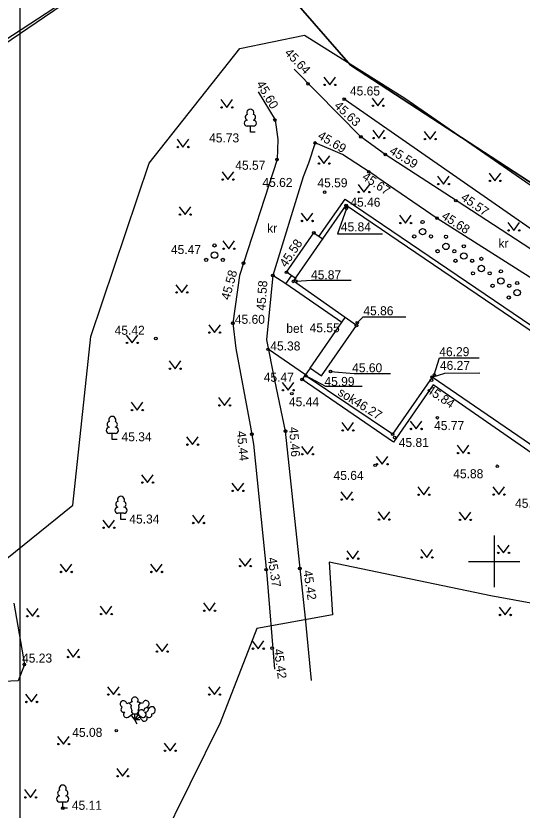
# Model space of a CAD drawing. Extents: x 641725 to 642061, y 6471807 to 6472044.
# Drawn here: x 641862.8 to 641902.2, y 6471930.6 to 6471992.5 of the extents above; entities that cross this region are included whole.
import ezdxf

# ---------------------------------------------------------------- set-up
doc = ezdxf.new("R2010")
doc.units = 0
for name, color, linetype in [('HALJASTUS', 7, 'Continuous'), ('HOONE', 7, 'Continuous'), ('HOONEDET', 7, 'Continuous'), ('KORGUS', 7, 'Continuous'), ('MOOTPIIR', 7, 'Continuous'), ('PIIR', 7, 'Continuous'), ('PUU', 7, 'Continuous'), ('TEE', 7, 'Continuous'), ('VORK', 7, 'Continuous'), ('VORMISTUS', 7, 'Continuous')]:
    doc.layers.add(name, color=color, linetype=linetype)

msp = doc.modelspace()

# ---------------------------------------------------------------- linework, layer by layer
at = {"layer": 'HALJASTUS'}
for p, q in [((641886.74, 6471987.682), (641887.203, 6471987.075)), ((641887.203, 6471987.075), (641887.649, 6471987.682)), ((641878.72, 6471985.934), (641879.184, 6471985.328)), ((641879.184, 6471985.328), (641879.629, 6471985.934)), ((641890.5, 6471986.059), (641890.964, 6471985.453)), ((641890.964, 6471985.453), (641891.409, 6471986.059)), ((641890.556, 6471983.548), (641891.019, 6471982.941)), ((641891.019, 6471982.941), (641891.465, 6471983.548)), ((641894.553, 6471983.464), (641895.016, 6471982.857)), ((641895.016, 6471982.857), (641895.462, 6471983.464)), ((641875.316, 6471982.852), (641875.78, 6471982.246)), ((641875.78, 6471982.246), (641876.225, 6471982.852)), ((641886.295, 6471981.564), (641886.759, 6471980.957)), ((641886.759, 6471980.957), (641887.204, 6471981.564)), ((641878.818, 6471980.322), (641879.281, 6471979.715)), ((641879.281, 6471979.715), (641879.727, 6471980.322)), ((641895.595, 6471979.97), (641896.058, 6471979.363)), ((641896.058, 6471979.363), (641896.504, 6471979.97)), ((641899.61, 6471980.22), (641900.073, 6471979.613)), ((641900.073, 6471979.613), (641900.519, 6471980.22)), ((641889.407, 6471979.339), (641889.871, 6471978.733)), ((641889.871, 6471978.733), (641890.316, 6471979.339)), ((641875.479, 6471977.597), (641875.942, 6471976.99)), ((641875.942, 6471976.99), (641876.388, 6471977.597)), ((641884.98, 6471977.096), (641885.443, 6471976.49)), ((641885.443, 6471976.49), (641885.889, 6471977.096)), ((641892.649, 6471976.93), (641893.113, 6471976.323)), ((641893.113, 6471976.323), (641893.558, 6471976.93)), ((641901.069, 6471976.359), (641901.532, 6471975.753)), ((641901.532, 6471975.753), (641901.978, 6471976.359)), ((641878.883, 6471974.937), (641879.346, 6471974.33)), ((641879.346, 6471974.33), (641879.792, 6471974.937)), ((641875.219, 6471971.53), (641875.683, 6471970.924)), ((641875.683, 6471970.924), (641876.128, 6471971.53)), ((641877.78, 6471968.416), (641878.244, 6471967.809)), ((641878.244, 6471967.809), (641878.689, 6471968.416)), ((641871.361, 6471967.605), (641871.825, 6471966.998)), ((641871.825, 6471966.998), (641872.27, 6471967.605)), ((641874.7, 6471965.594), (641875.164, 6471964.987)), ((641875.164, 6471964.987), (641875.609, 6471965.594)), ((641883.501, 6471963.928), (641883.964, 6471963.321)), ((641883.964, 6471963.321), (641884.41, 6471963.928)), ((641871.75, 6471962.382), (641872.214, 6471961.775)), ((641872.214, 6471961.775), (641872.659, 6471962.382)), ((641878.558, 6471962.739), (641879.022, 6471962.132)), ((641879.022, 6471962.132), (641879.467, 6471962.739)), ((641888.151, 6471960.795), (641888.614, 6471960.188)), ((641888.614, 6471960.188), (641889.06, 6471960.795)), ((641893.468, 6471960.906), (641893.931, 6471960.3)), ((641893.931, 6471960.3), (641894.377, 6471960.906)), ((641876.062, 6471959.689), (641876.525, 6471959.082)), ((641876.525, 6471959.082), (641876.971, 6471959.689)), ((641885.002, 6471958.941), (641885.465, 6471958.335)), ((641885.465, 6471958.335), (641885.911, 6471958.941)), ((641897.136, 6471959.034), (641897.599, 6471958.427)), ((641897.599, 6471958.427), (641898.045, 6471959.034)), ((641890.818, 6471958.163), (641891.282, 6471957.556)), ((641891.282, 6471957.556), (641891.727, 6471958.163)), ((641872.561, 6471956.737), (641873.024, 6471956.13)), ((641873.024, 6471956.13), (641873.47, 6471956.737)), ((641879.596, 6471956.088), (641880.059, 6471955.481)), ((641880.059, 6471955.481), (641880.505, 6471956.088)), ((641894.06, 6471955.79), (641894.524, 6471955.183)), ((641894.524, 6471955.183), (641894.969, 6471955.79)), ((641899.914, 6471955.808), (641900.378, 6471955.202)), ((641900.378, 6471955.202), (641900.823, 6471955.808)), ((641888.077, 6471955.419), (641888.54, 6471954.812)), ((641888.54, 6471954.812), (641888.986, 6471955.419)), ((641890.967, 6471953.862), (641891.43, 6471953.255)), ((641891.43, 6471953.255), (641891.876, 6471953.862)), ((641897.288, 6471953.829), (641897.752, 6471953.223)), ((641897.752, 6471953.223), (641898.197, 6471953.829)), ((641869.534, 6471953.217), (641869.997, 6471952.61)), ((641869.997, 6471952.61), (641870.443, 6471953.217)), ((641876.516, 6471953.59), (641876.979, 6471952.984)), ((641876.979, 6471952.984), (641877.425, 6471953.59)), ((641900.271, 6471951.267), (641900.734, 6471950.66)), ((641900.734, 6471950.66), (641901.18, 6471951.267)), ((641888.535, 6471950.812), (641888.999, 6471950.206)), ((641888.999, 6471950.206), (641889.444, 6471950.812)), ((641894.306, 6471950.91), (641894.769, 6471950.303)), ((641894.769, 6471950.303), (641895.215, 6471950.91)), ((641880.167, 6471950.233), (641880.631, 6471949.626)), ((641880.631, 6471949.626), (641881.076, 6471950.233)), ((641866.227, 6471949.778), (641866.69, 6471949.172)), ((641866.69, 6471949.172), (641867.136, 6471949.778)), ((641873.262, 6471949.778), (641873.725, 6471949.172)), ((641873.725, 6471949.172), (641874.171, 6471949.778)), ((641863.601, 6471946.34), (641864.064, 6471945.733)), ((641864.064, 6471945.733), (641864.51, 6471946.34)), ((641869.339, 6471946.502), (641869.803, 6471945.895)), ((641869.803, 6471945.895), (641870.248, 6471946.502)), ((641877.379, 6471946.761), (641877.843, 6471946.155)), ((641877.843, 6471946.155), (641878.288, 6471946.761)), ((641900.401, 6471946.433), (641900.864, 6471945.826)), ((641900.864, 6471945.826), (641901.31, 6471946.433)), ((641881.172, 6471943.809), (641881.636, 6471943.202)), ((641881.636, 6471943.202), (641882.081, 6471943.809)), ((641873.683, 6471943.582), (641874.147, 6471942.975)), ((641874.147, 6471942.975), (641874.592, 6471943.582)), ((641866.778, 6471943.16), (641867.242, 6471942.554)), ((641867.242, 6471942.554), (641867.687, 6471943.16)), ((641869.907, 6471940.241), (641870.37, 6471939.634)), ((641870.37, 6471939.634), (641870.816, 6471940.241)), ((641877.768, 6471940.241), (641878.232, 6471939.634)), ((641878.232, 6471939.634), (641878.677, 6471940.241)), ((641863.525, 6471939.661), (641863.988, 6471939.054)), ((641863.988, 6471939.054), (641864.434, 6471939.661)), ((641866.016, 6471936.38), (641866.48, 6471935.773)), ((641866.48, 6471935.773), (641866.925, 6471936.38)), ((641874.316, 6471935.861), (641874.779, 6471935.254)), ((641874.779, 6471935.254), (641875.224, 6471935.861)), ((641870.62, 6471933.882), (641871.083, 6471933.275)), ((641871.083, 6471933.275), (641871.529, 6471933.882)), ((641863.448, 6471932.232), (641863.911, 6471931.626)), ((641863.911, 6471931.626), (641864.357, 6471932.232))]:
    msp.add_line(p, q, dxfattribs=at)
for points in [[(641912.77, 6471968.972), (641888.338, 6471985.974)], [(641862.622, 6471946.742), (641863.429, 6471941.975), (641862.955, 6471940.698), (641860.676, 6471940.587), (641860.185, 6471940.606), (641858.824, 6471941.625), (641856.805, 6471944.387)]]:
    msp.add_lwpolyline(points, dxfattribs=at)
for centre, radius in [((641886.802, 6471987.075), 0.055), ((641887.631, 6471987.075), 0.055), ((641878.783, 6471985.328), 0.055), ((641879.612, 6471985.328), 0.055), ((641890.563, 6471985.453), 0.055), ((641891.392, 6471985.453), 0.055), ((641890.618, 6471982.941), 0.055), ((641891.447, 6471982.941), 0.055), ((641894.615, 6471982.857), 0.055), ((641895.444, 6471982.857), 0.055), ((641875.379, 6471982.246), 0.055), ((641876.208, 6471982.246), 0.055), ((641886.358, 6471980.957), 0.055), ((641887.186, 6471980.957), 0.055), ((641878.88, 6471979.715), 0.055), ((641879.709, 6471979.715), 0.055), ((641899.672, 6471979.613), 0.055), ((641900.501, 6471979.613), 0.055), ((641895.657, 6471979.363), 0.055), ((641896.486, 6471979.363), 0.055), ((641889.47, 6471978.733), 0.055), ((641890.299, 6471978.733), 0.055), ((641875.541, 6471976.99), 0.055), ((641876.37, 6471976.99), 0.055), ((641885.042, 6471976.49), 0.055), ((641885.871, 6471976.49), 0.055), ((641892.712, 6471976.323), 0.055), ((641893.54, 6471976.323), 0.055), ((641894.437, 6471976.409), 0.125), ((641893.787, 6471975.284), 0.125), ((641894.437, 6471975.659), 0.25), ((641895.087, 6471975.284), 0.125), ((641896.254, 6471975.262), 0.125), ((641901.131, 6471975.753), 0.055), ((641901.96, 6471975.753), 0.055), ((641878.234, 6471974.584), 0.125), ((641896.254, 6471974.512), 0.25), ((641878.234, 6471973.834), 0.25), ((641878.945, 6471974.33), 0.055), ((641879.774, 6471974.33), 0.055), ((641895.604, 6471974.137), 0.125), ((641896.904, 6471974.137), 0.125), ((641897.648, 6471974.516), 0.125), ((641877.584, 6471973.459), 0.125), ((641878.884, 6471973.459), 0.125), ((641896.998, 6471973.391), 0.125), ((641897.648, 6471973.766), 0.25), ((641898.298, 6471973.391), 0.125), ((641899.01, 6471973.543), 0.125), ((641899.01, 6471972.793), 0.25), ((641898.36, 6471972.418), 0.125), ((641899.66, 6471972.418), 0.125), ((641900.534, 6471972.57), 0.125), ((641900.534, 6471971.82), 0.25), ((641901.798, 6471971.661), 0.125), ((641899.884, 6471971.445), 0.125), ((641901.184, 6471971.445), 0.125), ((641901.798, 6471970.911), 0.25), ((641875.282, 6471970.924), 0.055), ((641876.11, 6471970.924), 0.055), ((641901.148, 6471970.536), 0.125), ((641877.843, 6471967.809), 0.055), ((641878.671, 6471967.809), 0.055), ((641871.424, 6471966.998), 0.055), ((641872.253, 6471966.998), 0.055), ((641874.763, 6471964.987), 0.055), ((641875.592, 6471964.987), 0.055), ((641883.563, 6471963.321), 0.055), ((641884.392, 6471963.321), 0.055), ((641871.813, 6471961.775), 0.055), ((641872.642, 6471961.775), 0.055), ((641878.621, 6471962.132), 0.055), ((641879.449, 6471962.132), 0.055), ((641888.213, 6471960.188), 0.055), ((641889.042, 6471960.188), 0.055), ((641893.53, 6471960.3), 0.055), ((641894.359, 6471960.3), 0.055), ((641876.124, 6471959.082), 0.055), ((641876.953, 6471959.082), 0.055), ((641885.064, 6471958.335), 0.055), ((641885.893, 6471958.335), 0.055), ((641897.198, 6471958.427), 0.055), ((641898.027, 6471958.427), 0.055), ((641890.881, 6471957.556), 0.055), ((641891.71, 6471957.556), 0.055), ((641872.623, 6471956.13), 0.055), ((641873.452, 6471956.13), 0.055), ((641879.658, 6471955.481), 0.055), ((641880.487, 6471955.481), 0.055), ((641894.123, 6471955.183), 0.055), ((641894.952, 6471955.183), 0.055), ((641899.977, 6471955.202), 0.055), ((641900.805, 6471955.202), 0.055), ((641888.139, 6471954.812), 0.055), ((641888.968, 6471954.812), 0.055), ((641891.029, 6471953.255), 0.055), ((641891.858, 6471953.255), 0.055), ((641897.351, 6471953.223), 0.055), ((641898.18, 6471953.223), 0.055), ((641869.596, 6471952.61), 0.055), ((641870.425, 6471952.61), 0.055), ((641876.578, 6471952.984), 0.055), ((641877.407, 6471952.984), 0.055), ((641900.333, 6471950.66), 0.055), ((641901.162, 6471950.66), 0.055), ((641888.598, 6471950.206), 0.055), ((641889.426, 6471950.206), 0.055), ((641894.368, 6471950.303), 0.055), ((641895.197, 6471950.303), 0.055), ((641880.23, 6471949.626), 0.055), ((641881.058, 6471949.626), 0.055), ((641866.289, 6471949.172), 0.055), ((641867.118, 6471949.172), 0.055), ((641873.324, 6471949.172), 0.055), ((641874.153, 6471949.172), 0.055), ((641863.663, 6471945.733), 0.055), ((641864.492, 6471945.733), 0.055), ((641869.402, 6471945.895), 0.055), ((641870.23, 6471945.895), 0.055), ((641877.441, 6471946.155), 0.055), ((641878.27, 6471946.155), 0.055), ((641900.463, 6471945.826), 0.055), ((641901.292, 6471945.826), 0.055), ((641881.234, 6471943.202), 0.055), ((641882.063, 6471943.202), 0.055), ((641866.84, 6471942.554), 0.055), ((641867.669, 6471942.554), 0.055), ((641873.746, 6471942.975), 0.055), ((641874.575, 6471942.975), 0.055), ((641869.969, 6471939.634), 0.055), ((641870.798, 6471939.634), 0.055), ((641877.831, 6471939.634), 0.055), ((641878.659, 6471939.634), 0.055), ((641863.587, 6471939.054), 0.055), ((641864.416, 6471939.054), 0.055), ((641866.079, 6471935.773), 0.055), ((641866.907, 6471935.773), 0.055), ((641874.378, 6471935.254), 0.055), ((641875.207, 6471935.254), 0.055), ((641870.682, 6471933.275), 0.055), ((641871.511, 6471933.275), 0.055), ((641863.51, 6471931.626), 0.055), ((641864.339, 6471931.626), 0.055)]:
    msp.add_circle(centre, radius, dxfattribs=at)
at = {"layer": 'HOONE'}
for points in [[(641909.538, 6471945.536), (641913.708, 6471951.636), (641895.172, 6471964.344), (641892.103, 6471959.902), (641885.289, 6471964.461), (641885.697, 6471965.042), (641886.576, 6471964.432), (641889.289, 6471968.355), (641884.376, 6471971.792), (641888.478, 6471977.719), (641920.385, 6471956.046), (641921.81, 6471958.201), (641924.832, 6471956.177), (641923.321, 6471954.023), (641934.285, 6471946.707), (641930.137, 6471940.548), (641930.038, 6471940.621), (641928.279, 6471937.924), (641922.789, 6471941.797)], [(641884.589, 6471971.991), (641883.836, 6471972.495), (641885.968, 6471975.57), (641886.694, 6471975.086)], [(641885.69, 6471965.046), (641888.396, 6471968.965)]]:
    msp.add_lwpolyline(points, dxfattribs=at)
at = {"layer": 'HOONEDET'}
for points in [[(641886.385, 6471975.301), (641888.4, 6471978.189), (641920.31, 6471956.543), (641921.552, 6471958.374), (641921.81, 6471958.201)], [(641888.142, 6471968.595), (641883.798, 6471971.61), (641884.231, 6471972.222)], [(641909.073, 6471945.896), (641912.964, 6471951.476), (641895.272, 6471963.748), (641892.16, 6471959.269), (641885.058, 6471964.149), (641885.289, 6471964.461)]]:
    msp.add_lwpolyline(points, dxfattribs=at)
at = {"layer": 'KORGUS'}
for points in [[(641888.503, 6471977.468), (641887.816, 6471975.482), (641891.32, 6471975.493)], [(641884.603, 6471971.794), (641885.799, 6471971.881), (641888.882, 6471971.879)], [(641889.349, 6471968.575), (641889.816, 6471969.027), (641893.119, 6471969.027)], [(641895.35, 6471964.509), (641895.751, 6471965.833), (641898.842, 6471965.833)], [(641889.736, 6471963.61), (641886.905, 6471963.609), (641885.354, 6471964.427)], [(641887.273, 6471964.774), (641889.096, 6471964.629), (641891.933, 6471964.629)], [(641895.172, 6471964.344), (641896.18, 6471964.656), (641898.892, 6471964.662)]]:
    msp.add_lwpolyline(points, dxfattribs=at)
for centre in [(641885.516, 6471987.166), (641888.338, 6471985.974), (641882.938, 6471984.342), (641889.631, 6471983.04), (641886.063, 6471982.562), (641891.533, 6471981.667), (641883.101, 6471981.271), (641890.249, 6471980.306), (641886.808, 6471978.732), (641888.487, 6471977.697), (641897.022, 6471978.068), (641888.503, 6471977.468), (641895.558, 6471976.712), (641885.968, 6471975.57), (641880.497, 6471973.2), (641882.779, 6471972.243), (641883.836, 6471972.495), (641884.369, 6471971.788), (641884.582, 6471971.801), (641879.662, 6471968.54), (641889.349, 6471968.575), (641889.286, 6471968.35), (641873.665, 6471967.347), (641882.401, 6471966.5), (641887.273, 6471964.774), (641885.058, 6471964.149), (641885.351, 6471964.424), (641895.135, 6471964.105), (641895.172, 6471964.344), (641895.35, 6471964.509), (641884.251, 6471963.046), (641895.586, 6471961.176), (641881.136, 6471959.896), (641883.758, 6471960.133), (641892.105, 6471959.901), (641892.261, 6471959.635), (641890.747, 6471957.469), (641900.252, 6471957.401), (641882.257, 6471949.355), (641884.878, 6471949.446), (641882.718, 6471943.248), (641863.429, 6471941.975), (641870.59, 6471936.823), (641866.416, 6471930.795)]:
    msp.add_circle(centre, 0.1, dxfattribs=at)
at = {"layer": 'MOOTPIIR'}
for points in [[(641855.688, 6471945.087), (641867.209, 6471954.385), (641868.603, 6471967.496), (641873.156, 6471980.978), (641880.218, 6471989.905), (641885.251, 6471990.944), (641893.056, 6471986.056), (641913.233, 6471972.082), (641935.533, 6471958.746), (641948.117, 6471951.786)], [(641940.63, 6471944.347), (641930.436, 6471931.223), (641924.376, 6471925.387), (641914.719, 6471934.57), (641914.827, 6471935.876), (641909.538, 6471945.536), (641899.746, 6471947.322), (641887.163, 6471949.926), (641887.428, 6471945.835), (641881.534, 6471944.772), (641878.667, 6471937.44), (641873.942, 6471927.876), (641865.287, 6471917.674), (641864.172, 6471910.554), (641884.083, 6471893.711), (641932.679, 6471860.198)]]:
    msp.add_lwpolyline(points, dxfattribs=at)
at = {"layer": 'PIIR'}
for points in [[(641877.52, 6472001.62), (641895.89, 6472016.54), (641915.99, 6472031.13), (641951.7, 6471999.62), (641964.78, 6472016.03), (641983.28, 6472002.24), (642001.33, 6472027.96), (642015.37, 6472014.73), (642043.28, 6472044.21), (642061.48, 6472029.49), (642027.1, 6471987.54), (642006.96, 6472001.86), (641997.37, 6471988.68), (642017.35, 6471973.82), (642002.31, 6471955.2), (641985.07, 6471931.45), (641936.82, 6471957.35), (641888.83, 6471988.61), (641877.52, 6472001.62)], [(641915.99, 6472031.13), (641895.89, 6472016.54), (641877.52, 6472001.62), (641871.64, 6471996.91), (641813.67, 6471959.03), (641763.37, 6471925.16), (641739.15, 6471907.43), (641739.57, 6471903.15), (641728.58, 6471918.41)], [(641985.07, 6471931.45), (641908.89, 6471825.05), (641904.5, 6471820.87), (641871.15, 6471844.69), (641834.255, 6471872.056), (641833.43, 6471872.67), (641802.3, 6471891.52), (641764.55, 6471924.16), (641871.64, 6471996.91), (641877.52, 6472001.62), (641888.83, 6471988.61), (641936.82, 6471957.35), (641976.92, 6471936.05), (641985.07, 6471931.45)]]:
    msp.add_lwpolyline(points, dxfattribs=at)
at = {"layer": 'PUU'}
for p, q in [((641881.266, 6471983.863), (641880.786, 6471983.863)), ((641881.026, 6471983.388), (641881.026, 6471983.863)), ((641881.406, 6471983.388), (641881.026, 6471983.388)), ((641870.514, 6471959.955), (641870.034, 6471959.955)), ((641870.274, 6471959.48), (641870.274, 6471959.955)), ((641870.654, 6471959.48), (641870.274, 6471959.48)), ((641871.187, 6471953.74), (641870.707, 6471953.74)), ((641870.947, 6471953.265), (641870.947, 6471953.74)), ((641871.327, 6471953.265), (641870.947, 6471953.265)), ((641871.52, 6471937.878), (641871.88, 6471938.133)), ((641872.03, 6471937.658), (641871.755, 6471938.043)), ((641871.88, 6471938.133), (641872.175, 6471938.133)), ((641872.03, 6471937.658), (641872.03, 6471938.133)), ((641872.03, 6471937.658), (641872.3, 6471938.048)), ((641872.03, 6471937.658), (641872.444, 6471937.892)), ((641872.41, 6471937.658), (641872.03, 6471937.658)), ((641872.218, 6471937.327), (641872.03, 6471937.658)), ((641872.175, 6471938.133), (641872.535, 6471937.888)), ((641872.562, 6471937.683), (641872.325, 6471938.101)), ((641866.656, 6471931.27), (641866.176, 6471931.27)), ((641866.416, 6471930.795), (641866.416, 6471931.27)), ((641866.796, 6471930.795), (641866.416, 6471930.795))]:
    msp.add_line(p, q, dxfattribs=at)
for points in [[(641871.618, 6471938.945), (641871.72, 6471938.843), (641871.735, 6471938.813), (641871.735, 6471938.758), (641871.72, 6471938.668), (641871.72, 6471938.623), (641871.74, 6471938.543), (641871.78, 6471938.453), (641871.79, 6471938.408), (641871.785, 6471938.363), (641871.77, 6471938.298), (641871.77, 6471938.268), (641871.79, 6471938.228), (641871.815, 6471938.198), (641871.88, 6471938.133)], [(641872.434, 6471938.959), (641872.34, 6471938.843), (641872.325, 6471938.813), (641872.325, 6471938.758), (641872.34, 6471938.668), (641872.345, 6471938.623), (641872.325, 6471938.543), (641872.285, 6471938.453), (641872.275, 6471938.408), (641872.28, 6471938.363), (641872.295, 6471938.298), (641872.295, 6471938.268), (641872.275, 6471938.228), (641872.25, 6471938.198), (641872.18, 6471938.133)]]:
    msp.add_lwpolyline(points, dxfattribs=at)
for centre, radius, start, end in [((641880.856, 6471984.561), 0.233, 109.02174, 253.14154), ((641881.026, 6471984.908), 0.277, 332.5799, 207.4201), ((641881.197, 6471984.561), 0.233, 286.85082, 70.98591), ((641880.789, 6471984.101), 0.238, 90.0016, 269.3953), ((641881.264, 6471984.101), 0.238, 270.6047, 89.9984), ((641870.274, 6471961), 0.277, 332.5799, 207.4201), ((641870.104, 6471960.653), 0.233, 109.02174, 253.14154), ((641870.444, 6471960.653), 0.233, 286.85082, 70.98591), ((641870.037, 6471960.193), 0.238, 90.0016, 269.3953), ((641870.512, 6471960.193), 0.238, 270.6047, 89.9984), ((641870.947, 6471954.785), 0.277, 332.5799, 207.4201), ((641870.777, 6471954.438), 0.233, 109.02174, 253.14154), ((641871.118, 6471954.438), 0.233, 286.85082, 70.98591), ((641870.71, 6471953.978), 0.238, 90.0016, 269.3953), ((641871.185, 6471953.978), 0.238, 270.6047, 89.9984), ((641871.147, 6471938.894), 0.256, 125.53894, 246.55356), ((641871.147, 6471938.894), 0.256, 4.5218, 125.53642), ((641871.533, 6471938.762), 0.202, 65.23821, 130.74121), ((641871.793, 6471938.845), 0.202, 84.79647, 150.29947), ((641872.03, 6471939.178), 0.256, 90.00126, 211.01588), ((641872.03, 6471939.178), 0.256, 328.98412, 89.99874), ((641872.268, 6471938.845), 0.202, 34.38566, 95.20353), ((641872.507, 6471938.771), 0.202, 50.31726, 111.13512), ((641872.891, 6471938.91), 0.256, 55.52204, 176.53666), ((641872.891, 6471938.91), 0.256, 294.50491, 55.51952), ((641871.175, 6471938.477), 0.224, 125.46665, 288.53492), ((641871.384, 6471938.072), 0.237, 125.53768, 305.53661), ((641872.533, 6471938.216), 0.238, 29.57449, 208.96819), ((641872.669, 6471938.084), 0.237, 235.52186, 55.52078), ((641872.966, 6471938.384), 0.233, 48.59463, 192.71443), ((641872.87, 6471938.493), 0.224, 252.52354, 55.59181), ((641873.352, 6471938.408), 0.277, 272.15279, 146.99299), ((641872.767, 6471937.803), 0.238, 210.1776, 29.57129), ((641873.134, 6471938.088), 0.233, 226.42371, 10.5588), ((641866.246, 6471931.967), 0.233, 109.02174, 253.14154), ((641866.416, 6471932.315), 0.277, 332.5799, 207.4201), ((641866.587, 6471931.967), 0.233, 286.85082, 70.98591), ((641866.179, 6471931.507), 0.238, 90.0016, 269.3953), ((641866.654, 6471931.507), 0.238, 270.6047, 89.9984)]:
    msp.add_arc(centre, radius, start, end, dxfattribs=at)
at = {"layer": 'TEE'}
for points in [[(641891.533, 6471981.667), (641889.631, 6471983.04), (641889.631, 6471983.04), (641884.446, 6471988.304)], [(641881.626, 6471986.552), (641882.968, 6471984.357), (641883.167, 6471982.822), (641883.116, 6471981.276), (641880.19, 6471972.249), (641879.657, 6471968.536), (641879.89, 6471966.561), (641881.008, 6471960.608), (641881.262, 6471959.129), (641882.313, 6471948.929), (641882.897, 6471941.598)], [(641890.878, 6471979.936), (641888.194, 6471981.654), (641886.063, 6471982.562), (641885.544, 6471980.987), (641885.142, 6471979.924), (641882.779, 6471972.243), (641882.289, 6471967.229), (641882.918, 6471964.104), (641883.735, 6471960.135), (641885.305, 6471945.571), (641885.759, 6471940.737)], [(641946.706, 6471947.518), (641943.973, 6471949.714), (641931.199, 6471957.024), (641917.809, 6471965.366), (641912.464, 6471968.218), (641905.691, 6471972.457), (641897.121, 6471978.023), (641891.531, 6471981.665)], [(641890.878, 6471979.936), (641895.56, 6471976.703), (641904.86, 6471970.817), (641911.246, 6471966.638), (641916.48, 6471963.862), (641922.31, 6471959.731), (641922.346, 6471958.978)], [(641883.798, 6471971.61), (641882.775, 6471972.254)], [(641885.328, 6471964.521), (641882.401, 6471966.5)]]:
    msp.add_lwpolyline(points, dxfattribs=at)
at = {"layer": 'VORK'}
for p, q in [((641900, 6471952), (641900, 6471948)), ((641898, 6471950), (641902, 6471950))]:
    msp.add_line(p, q, dxfattribs=at)
at = {"layer": 'VORMISTUS'}
msp.add_lwpolyline([(642000.071, 6471817.05), (642000.071, 6472014.55), (641863.071, 6472014.55), (641863.071, 6471817.05)], close=True, dxfattribs=at)

# ---------------------------------------------------------------- texts
at = {"layer": 'KORGUS'}
for s, rotation, p in [('45.64', 313.91525, (641883.643, 6471989.523)), ('45.60', 300.38441, (641881.467, 6471987.156)), ('45.63', 316.90125, (641887.496, 6471985.384)), ('45.69', 329.20988, (641886.208, 6471982.943)), ('45.59', 328.29972, (641891.792, 6471981.772)), ('45.67', 325.88825, (641889.667, 6471979.778)), ('45.57', 325.17545, (641897.356, 6471978.169)), ('45.68', 327.26039, (641895.854, 6471976.709)), ('45.58', 56.17454, (641883.817, 6471972.826)), ('45.58', 74.83909, (641879.403, 6471970.297)), ('45.58', 85.92137, (641882.191, 6471969.497)), ('45.84', 326.11872, (641894.682, 6471963.181)), ('sok46.27', 328.31185, (641887.768, 6471962.979)), ('45.44', 275.76177, (641879.965, 6471960.111)), ('45.46', 274.01432, (641884.041, 6471960.44)), ('45.37', 278.73217, (641882.371, 6471950.256)), ('45.42', 278.76326, (641885.14, 6471949.256)), ('45.42', 277.43231, (641882.864, 6471943.149))]:
    msp.add_text(s, height=0.7, rotation=rotation, dxfattribs=at).set_placement(p)
for s, p in [('45.65', (641888.779, 6471986.256)), ('45.73', (641877.813, 6471982.604)), ('45.57', (641879.853, 6471980.472)), ('45.62', (641881.966, 6471979.138)), ('45.59', (641886.247, 6471979.113)), ('45.46', (641888.81, 6471977.6)), ('45.84', (641888.071, 6471975.683)), ('45.47', (641874.841, 6471973.916)), ('45.87', (641885.749, 6471971.951)), ('45.86', (641889.825, 6471969.153)), ('45.60', (641879.817, 6471968.487)), ('45.55', (641885.642, 6471967.829)), ('45.42', (641870.458, 6471967.632)), ('45.38', (641882.58, 6471966.411)), ('46.29', (641895.736, 6471965.968)), ('45.60', (641888.95, 6471964.714)), ('46.27', (641895.785, 6471964.9)), ('45.47', (641882.068, 6471963.975)), ('45.99', (641886.794, 6471963.651)), ('45.44', (641884.032, 6471962.073)), ('45.77', (641895.331, 6471960.215)), ('45.34', (641870.996, 6471959.344)), ('45.81', (641892.581, 6471958.902)), ('45.64', (641887.503, 6471956.34)), ('45.88', (641896.822, 6471956.469)), ('45.90', (641901.637, 6471954.166)), ('45.34', (641871.602, 6471952.943)), ('45.23', (641863.248, 6471942.121)), ('45.08', (641867.16, 6471936.339)), ('45.11', (641867.129, 6471930.662))]:
    msp.add_text(s, height=0.7, dxfattribs=at).set_placement(p)
at = {"layer": 'TEE'}
for s, p in [('kr', (641882.337, 6471975.576)), ('kr', (641900.345, 6471974.402)), ('bet', (641883.825, 6471967.783))]:
    msp.add_text(s, height=0.7, dxfattribs=at).set_placement(p)

doc.saveas('drawing.dxf')
